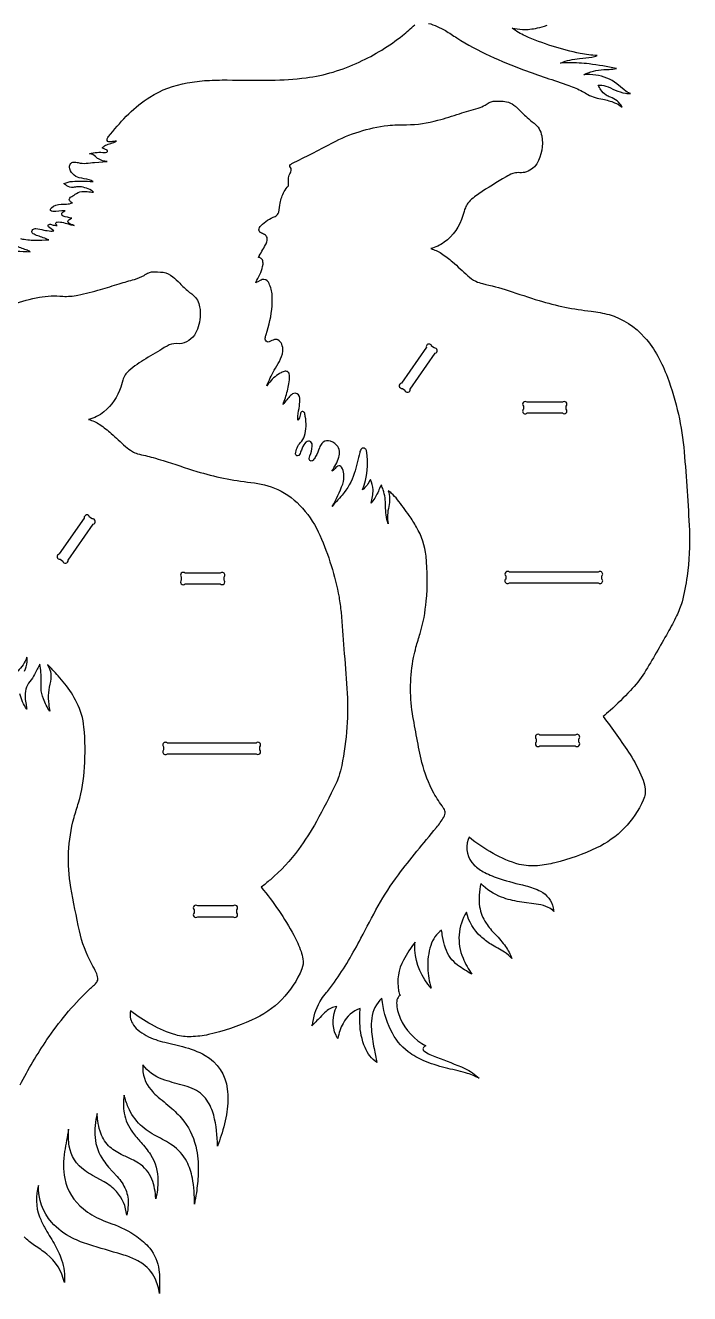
# Model space of a CAD drawing. Extents: x -644 to 671, y -543 to 596.
# Drawn here: x 298 to 671, y -510 to 202 of the extents above; entities that cross this region are included whole.
import ezdxf

# ---------------------------------------------------------------- set-up
doc = ezdxf.new("R2010")
doc.units = 0
doc.header["$MEASUREMENT"] = 0
doc.layers.get('0').update_dxf_attribs({"linetype": 'CONTINUOUS'})

msp = doc.modelspace()

# ---------------------------------------------------------------- linework, layer by layer
for points in [[(295.25, 82.45, 0.057308), (303.19, 81.62, -0.007512), (311.08, 81.7, 0.032193), (304.8, 84, -0.050166), (302.2, 85.24, -0.542684), (302.07, 87.59, -0.173876), (303.75, 88.1, -0.060255), (308.35, 87.29, 0.035065), (312.11, 86.71, 0.048382), (313.79, 86.83, 0.010354), (310.9, 89.12, -0.660162), (311.32, 90.48, -0.11096), (311.95, 90.49, -0.006423), (314.03, 89.98, -0.093672), (315.06, 89.86, 0.081451), (315.7, 89.74, -0.316278), (315.49, 90.04, -0.44444), (315.23, 91.56, -0.165573), (315.7, 91.79, -0.080795), (319.35, 91.44, -0.013094), (322.85, 90.44, 0.032953), (325.25, 89.92, -0.091483), (322.2, 91.21, -0.540052), (322.29, 93.06), (322.59, 93.25, 0.043819), (323.89, 93.93, -0.035431), (319.13, 95.12, -0.65654), (318.88, 97.27, -0.050727), (319.64, 97.72, 0.072995), (320.16, 98.12, -0.013968), (313.23, 97.71, -0.223771), (312.08, 98.2, -0.253394), (312, 99, -0.099898), (312.51, 99.71, -0.184001), (317.93, 101.82), (321.01, 101.86, 0.072848), (324.42, 102.55, -0.05514), (322.96, 103.46, -0.38499), (322.83, 105.25, -0.116844), (323.9, 106.1, 0.016398), (326.57, 107.8, -0.145315), (330.67, 108.97, -0.028605), (332.52, 108.89, 0.006036), (336.2, 108.47, 0.075255), (334.95, 109.53, 0.139893), (327.35, 111.55, 0.024444), (324.63, 111.2, -0.175229), (321.13, 112.13, -0.013771), (319.56, 113.32, -0.091588), (324.35, 114.61, -0.031168), (329.47, 114.76, -0.007048), (335.88, 114.47, 0.079337), (333.75, 115.45, 0.004615), (328.18, 116.62, -0.315693), (322.68, 122.65, -0.439987), (325.05, 125.41, -0.108544), (327.49, 125.12, 0.087212), (332.05, 124.77, 0.003123), (336.66, 125.23), (343.72, 125.79, -0.12025), (338.87, 127.23, -0.075889), (337.28, 128.65, 0.14545), (333.98, 130.14, -0.095852), (342.33, 130.81, 0.053544), (343.58, 130.91, 0.51917), (343.77, 132.04, 0.130018), (343.4, 132.32, -0.00709), (341.65, 133, -0.097565), (341.09, 133.49, -0.116131), (342.83, 134.84, -0.02783), (345.92, 135.92, 0.019981), (349.03, 137.1, 0.110249), (347.52, 137.08, -0.069357), (344.76, 136.82, -0.254375), (343.86, 137.52, -0.195347), (344.21, 139.26, -0.057062), (345.74, 141.12, -0.030217), (355.9, 152.55, -0.049401), (367.78, 161.97, -0.098063), (388.77, 169.92, -0.03105), (399.86, 171.24, -0.015742), (411.07, 171.55, 0.005027), (435.66, 171.42, 0.026987), (455.45, 172.75, 0.079211), (485.3, 181.62, 0.058894), (509.63, 196.53, 0.023117), (516.41, 202.51, -0.200838)], [(524.16, 203.33, -0.068955), (533.65, 199.23, -0.011762), (540.03, 195.14, 0.035064), (558.61, 185.1, 0.020584), (577.52, 177.3, 0.005771), (602.86, 168.46, -0.041071), (610.66, 165.08, -0.005465), (613.53, 163.36, 0.085659), (622.02, 160.71, -0.045794), (628.56, 158.76, -0.056107), (632.8, 156.35, 0.194944), (626.21, 161.83, -0.035562), (623.8, 163.05, -0.096281), (620.88, 166, -0.02853), (619.3, 168.6, -0.11021), (623.59, 168.11, -0.030312), (628.98, 165.82, 0.053777), (634.69, 164.07, 0.047181), (637.61, 163.87, -0.07172), (634.02, 165.93), (629.88, 169.29, 0.139602), (618.01, 174.27, 0.051487), (611.38, 174.5, -0.055295), (613.83, 175.63, -0.086417), (625.5, 177.46, 0.046557), (629.58, 177.98, 0.01708), (614.32, 180.55, 0.030831), (602.96, 181.2, 0.017956), (598.22, 180.98, -0.06024), (603.48, 182.73, -0.023435), (608.98, 183.59, -0.0035), (615.8, 184.4, 0.077372), (618.83, 185.24, -0.042001), (609.35, 186.38, -0.050983), (578.37, 196.24, -0.058466), (571.1, 200.7, 0.021741), (576.87, 199.94, 0.075188), (585.24, 200.75, 0.02481), (590.66, 202.26, -0.072462)], [(292.79, 75.37, -0.007778), (300.62, 75.14, 0.025224), (298.41, 76.13, -0.007767), (292.29, 78.34, -0.01989)], [(276.76, 39.65, -0.071981), (305.76, 49.6, -0.068852), (318.91, 50.09, 0.061728), (327.39, 50.73, 0.021954), (340.12, 53.9, 0.006392), (350.63, 57.11, -0.008151), (359.16, 59.57, 0.06003), (364.57, 61.85, -0.032588), (367.11, 63.33, -0.10712), (369.11, 63.77, -0.037522), (375.17, 63.54, -0.134122), (380.6, 61.07, -0.025838), (384.52, 57.38, 0.013171), (389.49, 52.76, 0.006556), (391.93, 50.93, -0.173501), (395.7, 44.08, -0.130252), (394.87, 32.89, -0.064095), (392.78, 28.34, -0.271556), (382.67, 23.5, 0.140639), (377.43, 22.18, 0.02408), (375.85, 21.26, -0.005873), (365.55, 15.06, 0.04454), (355.97, 8.25, 0.143078), (352.53, 3.08), (351.41, -0.84, -0.142483), (341.96, -14.79, -0.107568), (333.38, -19.06, -0.074731), (339.61, -21.93, -0.041414), (346.09, -26.91, 0.003966), (354.05, -34.17, 0.034542), (357.95, -37.04, 0.06627), (360.9, -38.3, -0.00482), (369.63, -40.48, -0.008683), (375.17, -42.09, 0.001812), (394.14, -48.22, 0.046736), (424.5, -54.39, -0.079613), (439.52, -58.39, -0.105158), (453.47, -68.94, -0.078644), (463.19, -84.11, -0.057423), (473.92, -118.75, -0.020622), (475.06, -127.32, -0.005826), (476.67, -147.96, -0.00497), (478.35, -170.08, -0.066755), (475.42, -213.36, -0.019603), (473.85, -219.42, -0.028472), (472.16, -223.62, -0.010848), (461.25, -244.77, -0.029437), (451.22, -260.51, -0.05355), (435.38, -277.44, -0.012654), (430.27, -281.68, -0.0471), (448.6, -308.6, -0.038332), (452.61, -317.71, -0.03405), (453.7, -321.96, -0.126307), (453.08, -327.52, -0.196517), (424.82, -356.33, -0.049886), (400.75, -364.43, -0.043864), (390.89, -365.62, -0.066394), (382.31, -364.61, -0.055335), (368.74, -358.8, -0.035941), (356.89, -351.1, 0.188419), (357.96, -358.04, 0.095335), (360.99, -361.73, 0.091162), (371.07, -367.23, 0.0233), (376.11, -368.75), (386.09, -371.14, -0.069603), (398.79, -376.09, -0.235008), (411.23, -394.88, -0.069206), (411.01, -407.8, -0.042928), (407.75, -421.13, -0.009731), (405.71, -426.98, 0.060626), (403.61, -409.72, 0.085043), (399.75, -401.24, 0.138828), (391.56, -394.63, 0.034457), (385.88, -392.76, -0.018131), (374.74, -389.5, -0.147831), (363.86, -381.42, 0.206595), (368.47, -395.48, 0.036195), (371.4, -398.52, 0.007145), (380.07, -405.87, -0.045577), (386.92, -413.09, -0.118243), (393.94, -429.16, -0.059597), (394.87, -442.67, -0.029296), (393.85, -453.16, -0.010677), (392.74, -459.62, 0.049557), (391.62, -444.96, 0.070594), (388.48, -435.61, 0.121184), (380.36, -426.55, 0.033129), (371.54, -421.44, -0.064718), (362.49, -415.18, -0.103541), (355.62, -405.16, -0.043959), (353.37, -398.48, 0.082436), (353.35, -408.55, 0.116923), (358.08, -419.23, 0.029244), (362.83, -424.93, -0.031227), (368.09, -431.75, -0.147721), (372.3, -446.47, -0.05873), (371.08, -456.53, 0.081589), (368.89, -445.56, 0.158965), (361.32, -436.51, 0.035336), (357.72, -434.49, -0.002127), (351.6, -431.67, -0.081426), (344.57, -426.78, -0.120071), (339.81, -418.61, -0.046994), (338.53, -412.91, -0.020183), (338.13, -408.76, 0.074674), (337, -422.09, 0.131918), (341.72, -435.09, 0.034207), (344.64, -438.81), (349.45, -444.15, -0.083822), (354.2, -451.48, -0.108858), (355.58, -460.11, -0.050568), (354.8, -465.79, 0.157879), (349.1, -452.58, 0.070515), (342.1, -447.1), (335.58, -443.49, -0.013738), (331.19, -440.76, -0.205022), (322.54, -426.96, -0.063057), (322.19, -417.47, 0.004937), (319.91, -430.08, 0.085229), (320.01, -445.23, 0.181287), (330.48, -462.25, 0.069695), (340.49, -468.25, 0.021201), (346.36, -470.57, -0.060286), (360.39, -477.69, -0.065957), (367.68, -484.36, -0.138359), (372.84, -496.53, -0.036234), (373.21, -501.76, 0.009065), (373.26, -509.77, 0.066705), (370.68, -501.3, 0.142917), (362.66, -492.4, 0.046282), (356.12, -489.23, 0.019837), (352.1, -487.83, -0.001958), (333.52, -482.34, -0.035889), (324.27, -478.65, -0.092136), (312.62, -469.8, -0.184389), (305.27, -449.1, 0.171705), (305.88, -466.66, 0.037848), (308.66, -472.61, 0.003909), (314.03, -481.77, -0.044942), (318.23, -490.87, -0.09987), (319.79, -503.6, 0.178407), (309.85, -487.65, 0.028931), (303.1, -482.84, -0.047913), (297.15, -477.87, -0.122834)], [(297.32, -160.41, 0.089274), (298.87, -155.16, 0.071182), (298.7, -152.58, -0.124901), (293.6, -160.34, 0.151213)], [(294.96, -392.66, -0.028625), (310.03, -367.22, -0.049406), (332.82, -339.95, -0.009762), (337.19, -335.88, 0.127198), (338.5, -333.82, 0.086627), (338.58, -332.77, 0.077588), (337.6, -329.55, 0.020249), (335.17, -324.82, -0.073197), (328.24, -306.21, -0.007607), (323.39, -281.74, -0.109165), (325.23, -242.51, -0.008115), (327.73, -234.22, 0.057371), (331.08, -214.3, 0.041423), (330.8, -191.79, 0.091315), (326.79, -178.06, 0.057991), (320.04, -167.44, 0.014112), (316.23, -162.99, 0.002838), (310.3, -156.54, -0.047714), (311.93, -160.58, -0.113202), (311.93, -166.13, 0.092847), (310.99, -178.97, 0.020859), (311.57, -182.92, -0.040926), (307.98, -175.99, -0.087052), (306.74, -169.75, -0.019655), (306.81, -165.84, 0.055719), (305.95, -156.43, -0.006523), (303.04, -162.23, -0.045751), (300.39, -166.14, 0.191273), (297.76, -175.28, 0.024496), (298.29, -179.16, -0.011113), (298.67, -181.73, -0.093331), (294.84, -173.01, -0.133461)]]:
    msp.add_lwpolyline(points, format="xyb")
for points in [[(527.17, -228.88, -0.06569), (520.5, -211.56, -0.010887), (517.61, -197.86, -0.004146), (515.13, -184.07, -0.088842), (515.82, -152.61, -0.015582), (517.13, -146.89, -0.011071), (519.5, -139.22, 0.050407), (522.87, -121.01, 0.04833), (522.81, -95.79, 0.105291), (517.39, -79.45, 0.025553), (513.28, -72.94, 0.013144), (506.74, -64.09, 0.044048), (503.42, -60.54, 0.036336), (501.49, -59.07, -0.138469), (501.88, -67.89, 0.097034), (501.42, -77.66, -0.080498), (500.1, -67.56, 0.079782), (498.7, -58.61, 0.015371), (497.72, -55.74, 0.062449), (497, -56.94, -0.047266), (493.94, -63.34, -0.039842), (491.89, -66.07, 0.081357), (493.05, -58.63, 0.107277), (491.53, -52.78, -0.101739), (487.15, -58.63, 0.134055), (489.3, -36.56, 0.188855), (488.31, -35.21, 0.282733), (486.55, -35.53, 0.154046), (485.55, -37.53, -0.026035), (482.49, -49.33, -0.102567), (475.67, -61.48, -0.011598), (472.54, -65.05, 0.011975), (470.07, -67.95, 0.046165), (475.98, -55.33, 0.09403), (476.67, -49.61, 0.108815), (475.41, -45.85, 0.39118), (473.17, -45.3, 0.102701), (471.35, -46.99, -0.110187), (469.92, -48.18, 0.064624), (473.88, -40.29, 0.096419), (474.25, -36.87, 0.169259), (472.54, -33.49, 0.163102), (467.94, -30.98, 0.255609), (464.36, -32.51, 0.10099), (462.93, -35.01, -0.066628), (460.75, -39.82, -0.055087), (459.37, -41.94, -0.343118), (457.88, -42.3, -0.343118), (457.16, -40.95, -0.075693), (457.61, -39.39, 0.067967), (458.94, -34.13, 0.22944), (458.05, -31.63, 0.378109), (455.53, -31.72, 0.078545), (454.81, -32.51, 0.070792), (452.8, -36.22, -0.018432), (451.82, -38.71, -0.258034), (450.66, -39.56, -0.407946), (449.59, -38.39, -0.198909), (452.37, -32.03, 0.127167), (454.55, -28.27, 0.123317), (455.01, -17.42, 0.067824), (454.47, -15.24, 0.370073), (453.24, -14.61, 0.234616), (452.25, -15.99, -0.02485), (451.46, -18.79, -0.052612), (451, -19.65, -0.089556), (450.81, -17.13, -0.003414), (451.71, -11.38, 0.03899), (451.89, -7.16, 0.364736), (449.39, -4.34, 0.175442), (447.89, -4.75, 0.060973), (445.7, -6.71, 0.012752), (443.59, -9.36, -0.022678), (442.49, -10.63, 0.024118), (445, -3.05, 0.053601), (446.2, 5.18, 0.228228), (445.28, 7.57, 0.208772), (443.74, 7.99, 0.079765), (441.52, 7.21, 0.102462), (435.09, 1.97, 0.016614), (433.4, -0.1, -0.019217), (437.5, 8.54, -0.004645), (440.44, 13.57, 0.100821), (442.4, 19.22, 0.119403), (441.78, 23.2, 0.148453), (439.64, 25.6, 0.204397), (437.66, 25.79, 0.030277), (434.77, 24.55, -0.208878), (433.54, 24.5, -0.208878), (432.66, 25.37, -0.153873), (432.49, 26.64, -0.058118), (433, 28.6, 0.059372), (436.39, 44.76, 0.041956), (436.32, 51.51, 0.093538), (434.26, 58.07, 0.34463), (430.81, 59.46, 0.054615), (429.6, 58.93), (428.42, 58.26, -0.053806), (427.22, 57.73, -0.047522), (427.78, 59.06, 0.098297), (431.28, 68.1, 0.132776), (430.91, 70.52, 0.179169), (429.5, 71.79, 0.097278), (428.67, 71.89, -0.004084), (432.67, 78.91, 0.06736), (433.57, 81.38, 0.101896), (433.52, 83.14, 0.162656), (432.18, 84.7, 0.024845), (429.88, 85.87, -0.236126), (428.93, 87.36, -0.201591), (430.15, 89.79, -0.106679), (438.04, 94.87, 0.215443), (440.06, 97.4, 0.003404), (440.91, 102.44, -0.071608), (443.1, 108.85, -0.069763), (445.59, 112.19, -0.044048), (445.63, 116.5, -0.099439), (446.69, 119.49, 0.183112), (447.06, 121.85, 0.087319), (446.4, 122.92, -0.347919), (446.62, 124.06, -0.045668), (448.21, 125.06, 0.012881), (470.23, 136.27, -0.08944), (501.24, 145.98, -0.034141), (511.79, 146.39, 0.064957), (529.45, 148.92, 0.014326), (541.64, 152.6, -0.004124), (552.04, 155.77, 0.055289), (555.97, 157.47), (558.13, 158.85, -0.108947), (560.46, 159.58, -0.073204), (567.84, 159.33, -0.109023), (572.11, 157.4, -0.028115), (573.79, 156.02, 0.005823), (579.45, 150.46, 0.032127), (583.39, 147.32, -0.187555), (587.7, 140.14, -0.183833), (584.87, 124.46, -0.201106), (578.06, 119.66, -0.062723), (574.58, 119.51, 0.08175), (571.4, 118.94, 0.04977), (567.7, 117.19, 0.013125), (552.47, 107.7, 0.022185), (549.13, 105.27, 0.052387), (546.25, 102.33, 0.062825), (544.83, 99.83, 0.031512), (543.47, 95.37, -0.163194), (532.93, 80.39, -0.0903), (525.37, 76.86, -0.074783), (531.36, 74.17, -0.043032), (537.65, 69.4, -0.003744), (546.17, 61.65, 0.068384), (550.69, 58.5, 0.05278), (554.45, 57.2, -0.025804), (568.9, 53.3, 0.004635), (586.26, 47.68, 0.047775), (615.51, 41.71, -0.036943), (625.47, 39.78, -0.14565), (645.45, 27.04, -0.059508), (652.87, 16.39, -0.037968), (658.22, 4.63, -0.069606), (667.62, -37.29, -0.009879), (670.56, -81.28, -0.048453), (669.26, -107.08, -0.03163), (666.44, -121.49, -0.040318), (663.42, -129.29, -0.014171), (658.47, -138.68, -0.006826), (645.35, -161.26, -0.057109), (637.43, -171.29, -0.019994), (626.14, -182.42, -0.013954), (622.1, -185.82, -0.021882), (637.25, -207.13, -0.040794), (644.09, -220.19, -0.058042), (645.65, -225.56, -0.138605), (644.69, -232.71, -0.179849), (618.47, -259.64, -0.049162), (595.13, -267.93, -0.031173), (585.41, -269.59, -0.07839), (575.07, -268.85, -0.06312), (560.42, -262.7, -0.037258), (546.95, -253.66, 0.09414), (546.41, -254.89, 0.296446), (549.81, -269.23, 0.077996), (555.7, -273.39, 0.043668), (564.29, -276.95, 0.017347), (578.69, -280.84, -0.059461), (587.08, -283.92, -0.222887), (594.08, -293.18, -0.034159), (594.4, -295.25, 0.112445), (591.36, -292.99, 0.068533), (585.83, -291.37), (575.17, -289.86, -0.047507), (565.18, -287.28, -0.109334), (553.53, -279.56, 0.091767), (552.84, -292.67, 0.11352), (556.43, -301.8, 0.050492), (561.73, -308.16, -0.032384), (567.41, -315, -0.064147), (570.92, -321.65, 0.073199), (566.75, -318.15, 0.004543), (559.18, -313.68, -0.043892), (553.46, -309.38, -0.13931), (545.41, -295.7, 0.244152), (543.53, -321.48, 0.044219), (548.45, -330.51, -0.023297), (540.52, -325.43, -0.154603), (533.71, -315.88, -0.046139), (532.06, -309.29, -0.009541), (531.52, -305.69, 0.156998), (525.42, -314.32, 0.08944), (523.76, -327.06, 0.065933), (525.63, -338.34, -0.171443), (516.52, -317, -0.03931), (516.66, -312.43, 0.035161), (510.08, -322.56, 0.175584), (507.4, -339.75, 0.030615), (508.17, -342.55, 0.215761), (507.08, -343.49, 0.139565), (506.26, -346.55, 0.09923), (508.28, -355.18, 0.170994), (522.68, -370.77, 0.100707), (521.34, -371.63, 0.35051), (521.24, -373.1, 0.085164), (521.59, -373.51, 0.063986), (524.95, -375.58, 0.020839), (528.64, -377.06, -0.018316), (544.56, -383.46, -0.091611), (552.62, -388.96, 0.055069), (545.01, -385.9, 0.009633), (533.52, -383.07, -0.035413), (521.47, -379.06, -0.054481), (512.83, -374.11, -0.123755), (503.04, -361.92, -0.089944), (498.02, -344.02, 0.18313), (492.28, -355.25, 0.054571), (492.14, -361.51, 0.031856), (493.6, -372.2, 0.003644), (495.21, -380.14, -0.137799), (488.53, -371.73, -0.090841), (485.62, -357.93, -0.03667), (485.86, -349.69, 0.198854), (476.17, -358.1, 0.078282), (473.32, -366.53, -0.121729), (472.24, -364.87, -0.230611), (472.68, -348.66, 0.147883), (466.69, -351.42, 0.029766), (463.33, -354.74, -0.004321), (458.58, -359.56, 0.121354), (459.24, -357.6, -0.098234), (464.07, -344.47, -0.042091), (466.84, -340.82, 0.032219), (471.41, -334.95, 0.02933), (486.24, -310.35, -0.005627), (495.9, -292.18, -0.033628), (507.25, -274.78, -0.011553), (517.65, -261.49, -0.001895), (528.61, -248.16, 0.035466), (532.71, -242.38, 0.163947), (533.44, -239.33, 0.117228), (532.44, -237.04, -0.028096)], [(522.95, 21.53), (508.95, 1.35, 1), (509.48, -1.6), (510.92, -2.6, 1), (513.87, -2.07), (527.88, 18.1, 1), (527.35, 21.06), (525.9, 22.06, 1)], [(579.53, -15.43), (599.28, -15.43, 1), (601.4, -13.31), (601.4, -11.56, 1), (599.28, -9.43), (579.53, -9.43, 1), (577.4, -11.56), (577.4, -13.31, 1)], [(330.95, -74.41), (316.95, -94.59, 1), (317.48, -97.54), (318.92, -98.54, 1), (321.88, -98.01), (335.88, -77.84, 1), (335.35, -74.88), (333.91, -73.88, 1)], [(387.53, -111.37), (407.28, -111.37, 1), (409.4, -109.25), (409.4, -107.5, 1), (407.28, -105.37), (387.53, -105.37, 1), (385.4, -107.5), (385.4, -109.25, 1)], [(569.59, -110.78), (619.35, -110.78, 1), (621.47, -108.66), (621.47, -106.9, 1), (619.35, -104.78), (569.59, -104.78, 1), (567.47, -106.9), (567.47, -108.66, 1)], [(586.71, -202.27), (606.47, -202.27, 1), (608.59, -200.15), (608.59, -198.39, 1), (606.47, -196.27), (586.71, -196.27, 1), (584.59, -198.39), (584.59, -200.15, 1)], [(377.59, -206.72), (427.35, -206.72, 1), (429.47, -204.6), (429.47, -202.84, 1), (427.35, -200.72), (377.59, -200.72, 1), (375.47, -202.84), (375.47, -204.6, 1)], [(394.71, -298.21), (414.47, -298.21, 1), (416.59, -296.09), (416.59, -294.33, 1), (414.47, -292.21), (394.71, -292.21, 1), (392.59, -294.33), (392.59, -296.09, 1)]]:
    msp.add_lwpolyline(points, format="xyb", close=True)

doc.saveas('drawing.dxf')
